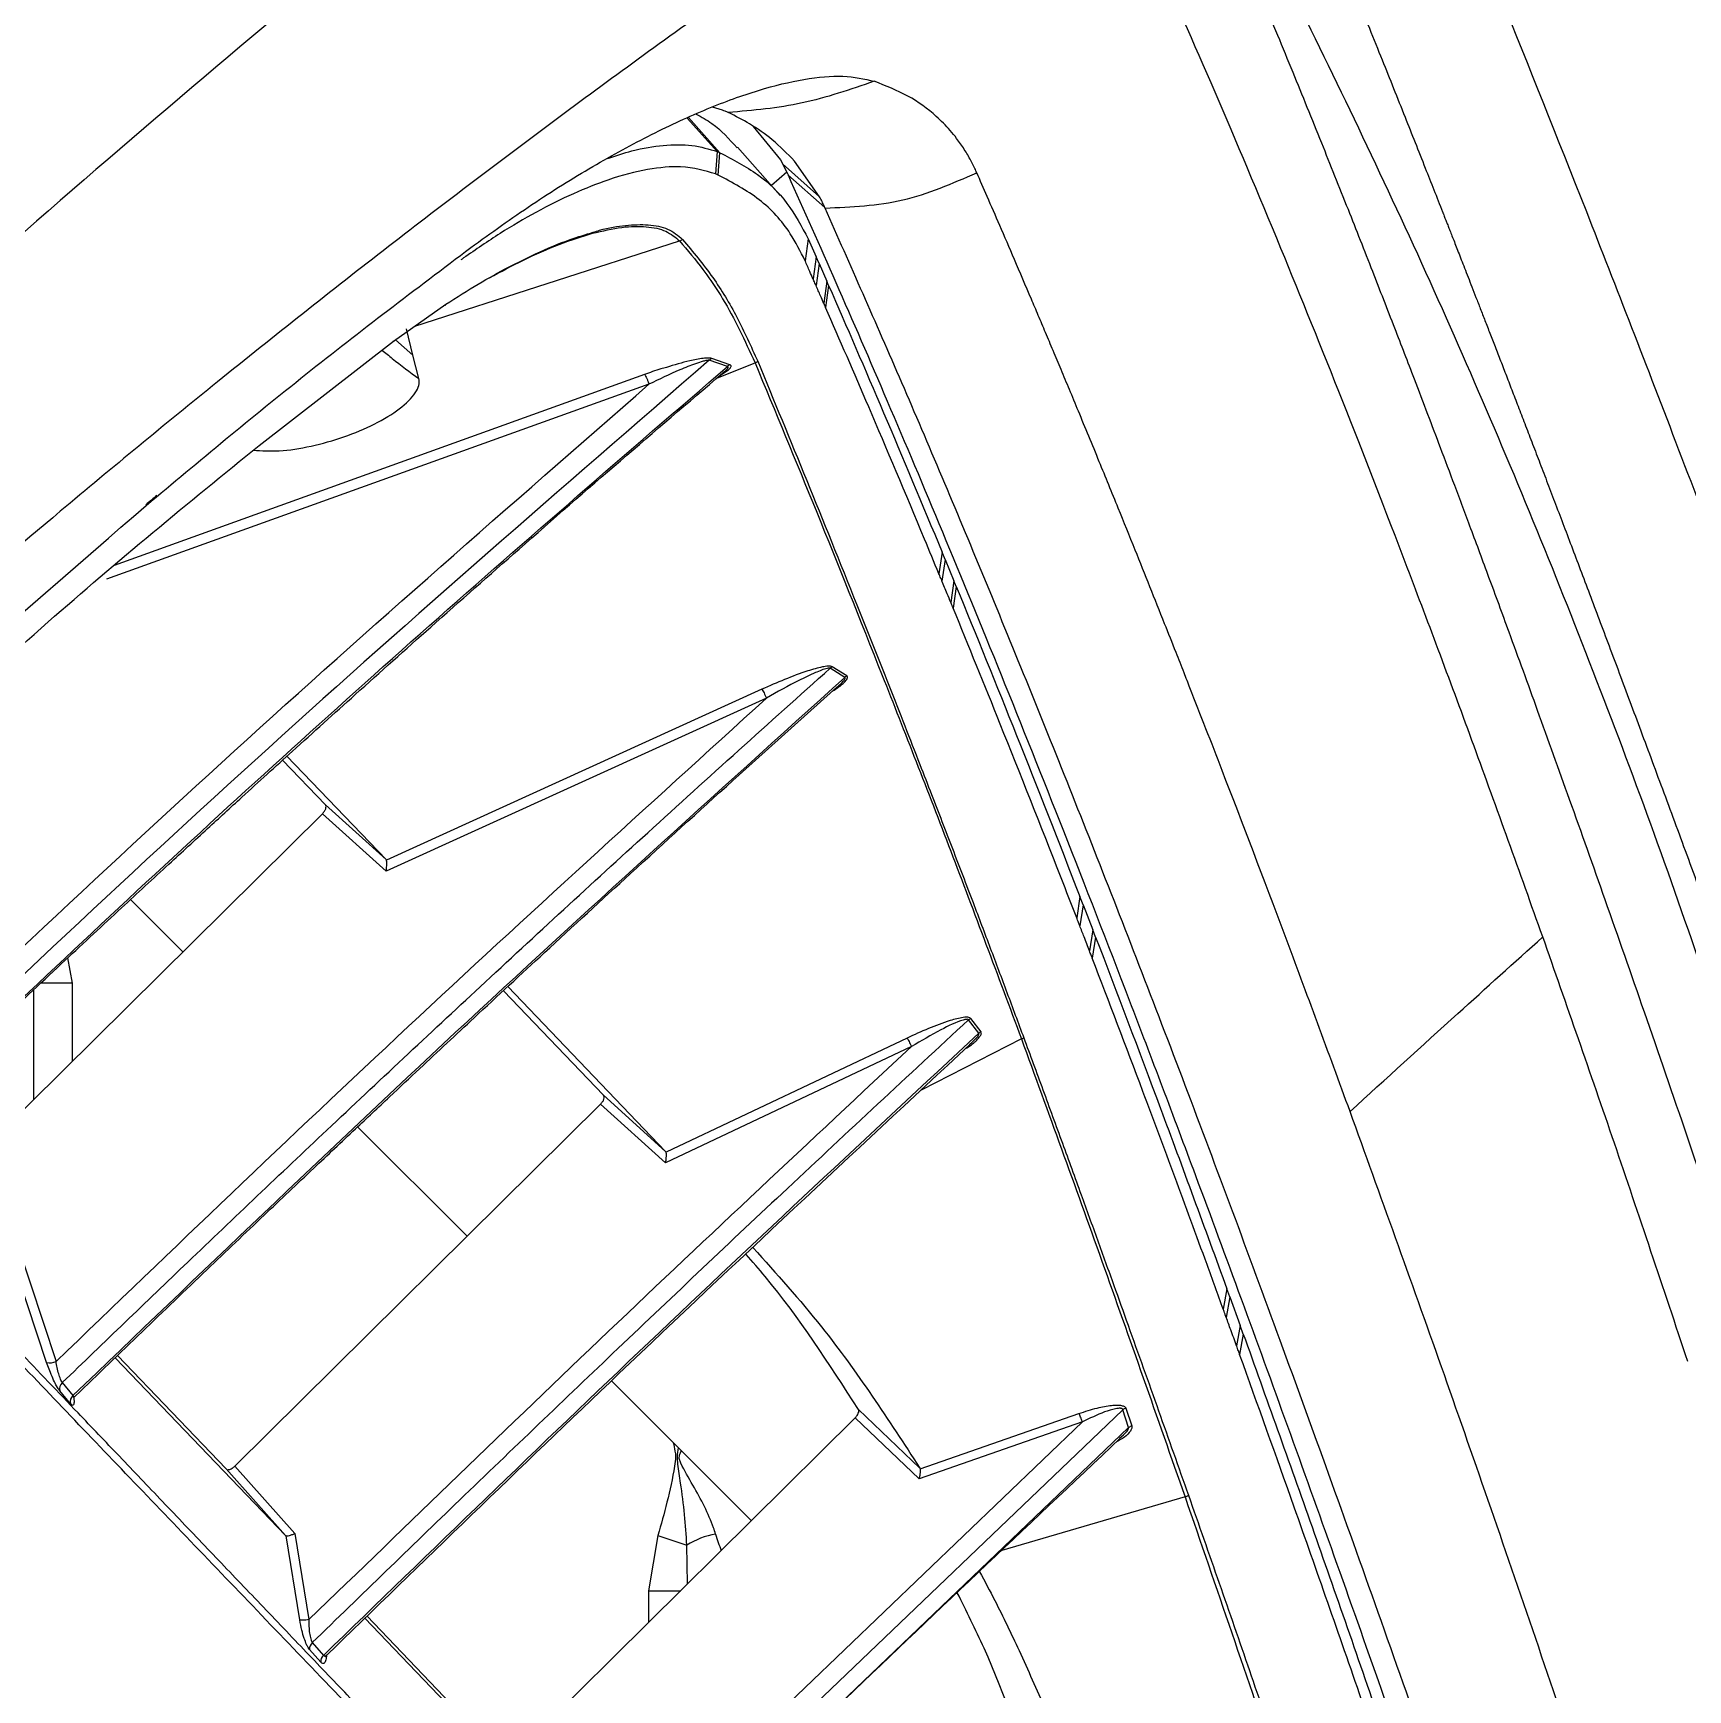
# Model space of a CAD drawing. Extents: x 525 to 613, y 487 to 635.
# Drawn here: x 541.574 to 545.5, y 577.212 to 581.141 of the extents above; entities that cross this region are included whole.
import ezdxf

# ---------------------------------------------------------------- set-up
doc = ezdxf.new("R2010")
doc.units = 0
doc.header["$MEASUREMENT"] = 0
doc.layers.add('1', color=4, linetype='Continuous')
doc.layers.add('STD TEST', color=3, linetype='Continuous')

# ---------------------------------------------------------------- blocks, each defined once
blk = doc.blocks.new('2023 VANGUARD')
at = {"layer": '1', "color": 3, "linetype": 'Continuous', "lineweight": 25}
for p, q in [((-25.75, -11.733), (-25.774, -11.7255)), ((-25.8336, -11.7517), (-25.7631, -11.8311)), ((-25.7566, -11.8338), (-25.8307, -11.7503)), ((-25.6773, -11.7714), (-25.6128, -11.851)), ((-25.6133, -11.9349), (-25.7148, -11.8204)), ((-25.7631, -11.8311), (-25.7665, -11.884)), ((-25.7566, -11.8338), (-25.7631, -11.8311)), ((-25.7602, -11.8867), (-25.7566, -11.8338)), ((-25.6128, -11.851), (-25.5978, -11.8798)), ((-25.5199, -11.9383), (-25.608, -11.8601)), ((-25.5198, -11.9383), (-25.5794, -11.8536)), ((-25.7602, -11.8867), (-25.7665, -11.884)), ((-25.5978, -11.8798), (-25.634, -11.9116)), ((-25.5978, -11.8798), (-25.5947, -11.8865)), ((-25.5072, -11.9641), (-25.5948, -11.8864)), ((-26.4801, -12.245), (-25.852, -12.0431)), ((-25.547, -12.0382), (-25.5542, -12.0901)), ((-25.547, -12.0382), (-25.5281, -12.0809)), ((-25.5281, -12.0809), (-25.5353, -12.1328)), ((-25.521, -12.0969), (-25.5283, -12.1488)), ((-25.521, -12.0969), (-25.5281, -12.0809)), ((-25.521, -12.0969), (-25.5026, -12.1388)), ((-25.5026, -12.1388), (-25.5099, -12.1906)), ((-25.4983, -12.1486), (-25.5026, -12.1388)), ((-25.4983, -12.1486), (-25.5056, -12.2005)), ((-26.5306, -12.2805), (-26.4066, -12.1932)), ((-26.4846, -12.314), (-26.4997, -12.2513)), ((-26.8491, -12.5279), (-26.5306, -12.2805)), ((-26.4846, -12.314), (-26.5261, -12.2772)), ((-26.4701, -12.3695), (-26.4846, -12.314)), ((-25.7385, -12.3408), (-25.7815, -12.326)), ((-25.7329, -12.3365), (-25.7758, -12.3216)), ((-25.7623, -12.3673), (-25.673, -12.3317)), ((-25.9351, -12.36), (-27.1931, -12.8127)), ((-25.7551, -12.3611), (-25.7356, -12.3483)), ((-25.9246, -12.383), (-27.2113, -12.8451)), ((-25.2293, -12.7808), (-25.2368, -12.8321)), ((-25.222, -12.7984), (-25.2295, -12.8496)), ((-25.222, -12.7984), (-25.2293, -12.7808)), ((-25.222, -12.7984), (-25.201, -12.8494)), ((-25.201, -12.8494), (-25.2085, -12.9006)), ((-25.1955, -12.8626), (-25.203, -12.9138)), ((-25.1955, -12.8626), (-25.201, -12.8494)), ((-25.4903, -13.0529), (-25.495, -13.0565)), ((-25.46, -13.0781), (-25.495, -13.0565)), ((-25.4553, -13.0745), (-25.4903, -13.0529)), ((-25.6569, -13.1062), (-26.5475, -13.5112)), ((-25.6458, -13.1275), (-26.5481, -13.5373)), ((-26.6921, -13.3805), (-26.7938, -13.2744)), ((-26.5483, -13.51), (-26.7832, -13.2648)), ((-26.5483, -13.51), (-26.6921, -13.3805)), ((-27.5669, -14.26), (-26.6992, -13.4013)), ((-26.5481, -13.5373), (-26.6992, -13.4013)), ((-26.5483, -13.51), (-26.5475, -13.5112)), ((-27.0303, -13.7292), (-27.1545, -13.605)), ((-24.9022, -13.5978), (-24.91, -13.648)), ((-24.8947, -13.6172), (-24.9026, -13.6673)), ((-24.8947, -13.6172), (-24.9022, -13.5978)), ((-24.8947, -13.6172), (-24.8716, -13.6769)), ((-24.8716, -13.6769), (-24.8796, -13.7269)), ((-24.865, -13.6942), (-24.8729, -13.7442)), ((-24.865, -13.6942), (-24.8716, -13.6769)), ((-27.2918, -13.803), (-27.3027, -13.7428)), ((-27.3842, -13.8191), (-27.3842, -14.0793)), ((-27.2918, -13.803), (-27.3679, -13.803)), ((-27.2918, -13.9878), (-27.2918, -13.803)), ((-26.0323, -14.0691), (-26.2699, -13.8211)), ((-25.885, -14.2023), (-26.2595, -13.8114)), ((-25.1614, -13.8868), (-25.1664, -13.8901)), ((-25.142, -13.9219), (-25.1664, -13.8901)), ((-25.1369, -13.9186), (-25.1614, -13.8868)), ((-25.3124, -13.9333), (-25.884, -14.2039)), ((-25.041, -13.9355), (-25.2792, -14.0572)), ((-25.3019, -13.9534), (-25.885, -14.2294)), ((-26.907, -14.9487), (-26.0393, -14.0899)), ((-25.885, -14.2294), (-26.0393, -14.0899)), ((-25.885, -14.2023), (-26.0323, -14.0691)), ((-26.356, -14.4036), (-26.6157, -14.1439)), ((-25.885, -14.2023), (-25.884, -14.2039)), ((-27.3533, -14.7027), (-27.4446, -14.4266)), ((-27.4234, -14.4205), (-27.3309, -14.7002)), ((-24.5537, -14.528), (-24.5622, -14.5766)), ((-24.5467, -14.5473), (-24.5537, -14.528)), ((-24.5467, -14.5473), (-24.5552, -14.5958)), ((-24.5467, -14.5473), (-24.5221, -14.6151)), ((-24.5221, -14.6151), (-24.5307, -14.6635)), ((-24.5148, -14.6353), (-24.5221, -14.6151)), ((-24.5148, -14.6353), (-24.5234, -14.6837)), ((-26.7864, -15.1132), (-27.1907, -14.6915)), ((-27.1854, -14.6864), (-26.9277, -14.9553)), ((-27.3444, -14.7268), (-27.3533, -14.7027)), ((-27.2971, -14.8005), (-27.3223, -14.7698)), ((-27.3161, -14.7506), (-27.2909, -14.7814)), ((-25.6816, -15.078), (-26.0134, -14.7462)), ((-24.7931, -14.8114), (-24.7791, -14.8534)), ((-26.2472, -15.6374), (-25.4354, -14.8341)), ((-26.0857, -15.9825), (-24.8965, -14.8437)), ((-24.8005, -14.815), (-26.0798, -16.038)), ((-25.284, -14.9785), (-25.4354, -14.8341)), ((-25.282, -14.9531), (-25.4278, -14.8139)), ((-24.8965, -14.8437), (-25.284, -14.9785)), ((-25.2814, -14.9546), (-24.9045, -14.8238)), ((-24.7867, -14.857), (-24.8005, -14.815)), ((-24.7867, -14.857), (-26.0516, -16.0668)), ((-26.9277, -14.9553), (-26.7864, -15.1132)), ((-26.907, -14.9487), (-26.7644, -15.108)), ((-25.282, -14.9531), (-25.2814, -14.9546)), ((-24.653, -15.0215), (-25.0876, -15.1489)), ((-26.7855, -15.1138), (-26.7864, -15.1132)), ((-26.753, -15.313), (-26.7855, -15.1138)), ((-26.7644, -15.108), (-26.731, -15.3126)), ((-25.9032, -15.1129), (-25.9257, -15.244)), ((-25.9032, -15.1129), (-25.8349, -15.1363)), ((-25.8335, -15.228), (-25.8349, -15.1363)), ((-25.9257, -15.244), (-25.9257, -15.3192)), ((-25.9257, -15.244), (-25.8487, -15.244)), ((-26.1267, -15.8016), (-26.5983, -15.3094)), ((-26.5931, -15.3045), (-26.2679, -15.6439)), ((-26.7033, -15.4136), (-26.7297, -15.3834)), ((-26.7231, -15.3671), (-26.6967, -15.3974))]:
    blk.add_line(p, q, dxfattribs=at)
for centre, radius, start, end in [((-25.8577, -12.0233), 0.0206, 286.1602, 309.2537), ((-26.409, -12.1932), 0.00244, 264.3581, 357.9671), ((-25.7669, -12.339), 0.0195, 117.2196, 138.2285), ((-25.7239, -12.3539), 0.0196, 117.4148, 138.0472), ((-25.6794, -12.3116), 0.0211, 287.6423, 307.377), ((-25.0491, -13.9148), 0.0223, 291.4158, 307.3864), ((-27.3455, -14.6713), 0.0323, 256.0499, 296.7256), ((-27.3032, -14.7654), 0.0196, 131.1372, 192.9907), ((-27.2779, -14.7962), 0.0196, 131.157, 192.5576), ((-24.7869, -14.8334), 0.0229, 105.7758, 126.475), ((-24.7731, -14.8755), 0.0229, 105.2553, 126.3262), ((-24.6586, -14.999), 0.0233, 283.9288, 306.2217), ((-25.7364, -15.2902), 0.1827, 99.474, 122.6031), ((-26.7093, -15.3821), 0.0204, 132.4052, 183.5752), ((-26.6829, -15.4125), 0.0204, 132.443, 183.2628)]:
    blk.add_arc(centre, radius, start, end, dxfattribs=at)
blk.add_ellipse((-25.5987, -14.928), major_axis=(0, 0.3667), ratio=0.527181, start_param=2.090186, end_param=2.216399, dxfattribs=at)
for points, knots in [([(-26.2566, -9.0066), (-26.2864, -9.0326), (-26.3462, -9.0848), (-26.4359, -9.1634), (-26.5259, -9.2425), (-26.6162, -9.322), (-26.7068, -9.4021), (-26.7976, -9.4826), (-26.9625, -9.6292), (-27.2007, -9.8424), (-27.5634, -10.1702), (-27.9771, -10.5489), (-28.6449, -11.1694), (-29.5104, -11.9931), (-30.387, -12.8555), (-31.0802, -13.5544), (-31.5958, -14.0829), (-32.1064, -14.615), (-32.5004, -15.0325), (-32.7801, -15.3322), (-32.9483, -15.5135), (-33.1156, -15.6948), (-33.282, -15.8763), (-33.4475, -16.0578), (-33.6121, -16.2395), (-33.7759, -16.4212), (-33.9388, -16.6031), (-34.1008, -16.785), (-34.2619, -16.967), (-34.4222, -17.1491), (-34.5284, -17.2708), (-34.5815, -17.3315)], [0, 0, 0, 0, 0.010126, 0.020295, 0.030505, 0.040758, 0.051054, 0.061392, 0.071773, 0.107388, 0.142994, 0.196448, 0.250296, 0.375054, 0.500194, 0.562652, 0.625129, 0.687783, 0.750122, 0.771141, 0.792123, 0.813067, 0.833974, 0.854846, 0.875682, 0.896484, 0.917252, 0.937986, 0.958689, 0.97936, 1, 1, 1, 1]), ([(-24.1167, -9.3155), (-24.0581, -9.374), (-23.9785, -9.4537), (-23.777, -9.6551), (-23.6553, -9.7769), (-23.3706, -10.0616), (-23.2076, -10.2245), (-22.8417, -10.5905), (-22.6386, -10.7936), (-22.1937, -11.2385), (-21.9518, -11.4804), (-21.4311, -12.001), (-21.1523, -12.2798), (-20.5595, -12.8725), (-20.2455, -13.1864), (-19.5841, -13.8478), (-19.2366, -14.1952), (-18.8735, -14.5585)], [0, 0, 0, 0, 0.125, 0.125, 0.25, 0.25, 0.375, 0.375, 0.5, 0.5, 0.625, 0.625, 0.75, 0.75, 0.875, 0.875, 1, 1, 1, 1]), ([(-26.5548, -9.3729), (-26.8823, -9.6598), (-27.5372, -10.2335), (-28.505, -11.1178), (-29.4609, -12.0181), (-30.4026, -12.9353), (-31.3297, -13.8678), (-32.2405, -14.8151), (-33.1358, -15.775), (-33.7174, -16.4252), (-34.0082, -16.7503)], [0, 0, 0, 0, 0.125, 0.25, 0.375, 0.5, 0.625, 0.75, 0.875, 1, 1, 1, 1]), ([(-24.7467, -10.2922), (-24.7432, -10.2997), (-24.7359, -10.3158), (-24.7241, -10.3418), (-24.7109, -10.371), (-24.6961, -10.4037), (-24.6799, -10.44), (-24.662, -10.48), (-24.6425, -10.524), (-24.6212, -10.5723), (-24.5763, -10.6747), (-24.5139, -10.8194), (-24.4331, -11.0102), (-24.3474, -11.2154), (-24.265, -11.4164), (-24.188, -11.607), (-24.1337, -11.7427), (-24.0858, -11.8632), (-24.0558, -11.9393), (-24.0416, -11.9755), (-24.0406, -11.9779), (-24.0391, -11.9819), (-24.0369, -11.9874), (-24.0341, -11.9944), (-24.0307, -12.003), (-24.0267, -12.0132), (-24.0221, -12.025), (-24.0169, -12.0383), (-24.011, -12.0532), (-24.0046, -12.0698), (-23.9975, -12.088), (-23.9897, -12.1078), (-23.9813, -12.1292), (-23.9723, -12.1524), (-23.9626, -12.1773), (-23.9523, -12.2039), (-23.9413, -12.2322), (-23.9296, -12.2623), (-23.9172, -12.2942), (-23.9042, -12.328), (-23.8904, -12.3636), (-23.876, -12.4011), (-23.8608, -12.4406), (-23.8449, -12.482), (-23.8283, -12.5254), (-23.8109, -12.5708), (-23.7927, -12.6184), (-23.7738, -12.668), (-23.7542, -12.7198), (-23.7337, -12.7737), (-23.7125, -12.8298), (-23.6905, -12.8881), (-23.6677, -12.9487), (-23.644, -13.0116), (-23.6196, -13.0768), (-23.5943, -13.1444), (-23.5682, -13.2144), (-23.5413, -13.2869), (-23.5134, -13.3619), (-23.4847, -13.4394), (-23.4552, -13.5196), (-23.4247, -13.6025), (-23.3933, -13.688), (-23.3609, -13.7763), (-23.3277, -13.8675), (-23.2934, -13.9615), (-23.2582, -14.0584), (-23.2221, -14.1584), (-23.1849, -14.2613), (-23.1467, -14.3674), (-23.1075, -14.4766), (-23.0808, -14.551), (-23.0674, -14.5885)], [0, 0, 0, 0, 0.00939, 0.019914, 0.031569, 0.044354, 0.058267, 0.073307, 0.089472, 0.106761, 0.125172, 0.197041, 0.249854, 0.29998, 0.374351, 0.412314, 0.445739, 0.474625, 0.498967, 0.499171, 0.499732, 0.500648, 0.501921, 0.503549, 0.505534, 0.507875, 0.510573, 0.513627, 0.517037, 0.520804, 0.524928, 0.529409, 0.534246, 0.539441, 0.544994, 0.550904, 0.557172, 0.563798, 0.570783, 0.578126, 0.585829, 0.593891, 0.602313, 0.611096, 0.62024, 0.629745, 0.639613, 0.649842, 0.660429, 0.671371, 0.682664, 0.694305, 0.706294, 0.718631, 0.731317, 0.74435, 0.75773, 0.771457, 0.785531, 0.799951, 0.814718, 0.82983, 0.845288, 0.861093, 0.877243, 0.893739, 0.910582, 0.927771, 0.945306, 0.96319, 0.981421, 1, 1, 1, 1]), ([(-22.7212, -14.6052), (-22.8997, -14.1044), (-23.0698, -13.6364), (-23.2718, -13.0934), (-23.3116, -12.9869), (-23.3902, -12.7782), (-23.429, -12.6759), (-23.5432, -12.3767), (-23.6165, -12.1873), (-23.828, -11.6488), (-23.9577, -11.3293), (-24.1932, -10.7687), (-24.299, -10.5275), (-24.3914, -10.3256)], [0, 0, 0, 0, 0.25, 0.25, 0.3125, 0.3125, 0.375, 0.375, 0.5, 0.5, 0.75, 0.75, 1, 1, 1, 1]), ([(-25.4146, -10.4282), (-25.7372, -10.6679), (-26.3791, -11.1448), (-27.2948, -11.9177), (-28.1843, -12.7094), (-29.0476, -13.5262), (-29.8857, -14.3564), (-30.7025, -15.1973), (-31.4896, -16.0589), (-32.2522, -16.9521), (-32.7261, -17.5775), (-32.9643, -17.8919)], [0, 0, 0, 0, 0.113392, 0.225638, 0.337341, 0.448782, 0.560233, 0.669481, 0.778832, 0.888788, 1, 1, 1, 1]), ([(-23.371, -14.4344), (-23.4012, -14.3452), (-23.466, -14.1533), (-23.5609, -13.8778), (-23.654, -13.6114), (-23.7384, -13.3736), (-23.8143, -13.1624), (-23.8779, -12.9877), (-23.9306, -12.8446), (-23.9735, -12.729), (-24.0118, -12.6266), (-24.0458, -12.5365), (-24.0777, -12.4523), (-24.1139, -12.3575), (-24.1577, -12.2439), (-24.21, -12.1095), (-24.2679, -11.9625), (-24.3311, -11.8046), (-24.399, -11.6375), (-24.4679, -11.4709), (-24.5372, -11.3069), (-24.6062, -11.147), (-24.6686, -11.006), (-24.7241, -10.8835), (-24.7595, -10.8069), (-24.7828, -10.7573), (-24.7938, -10.734), (-24.8048, -10.7109), (-24.8158, -10.6879), (-24.8269, -10.6647), (-24.8377, -10.6424), (-24.8449, -10.6277), (-24.8483, -10.6208)], [0, 0, 0, 0, 0.051298, 0.110353, 0.165069, 0.215434, 0.261449, 0.303118, 0.332809, 0.359816, 0.38414, 0.40578, 0.425077, 0.445959, 0.476449, 0.51132, 0.550573, 0.594212, 0.64224, 0.694656, 0.744409, 0.797558, 0.854105, 0.893291, 0.933956, 0.94329, 0.952693, 0.962139, 0.971616, 0.981252, 0.9912, 1, 1, 1, 1]), ([(-23.2086, -14.4473), (-23.2876, -14.1971), (-23.4456, -13.6965), (-23.7156, -12.9715), (-24.009, -12.2654), (-24.33, -11.5822), (-24.6024, -11.0486), (-24.7767, -10.7507), (-24.8266, -10.6655)], [0, 0, 0, 0, 0.185168, 0.370336, 0.555505, 0.740673, 0.925841, 1, 1, 1, 1]), ([(-24.9408, -10.9166), (-25.0731, -11.004), (-25.3406, -11.1805), (-25.7398, -11.4588), (-26.1419, -11.7506), (-26.5459, -12.0569), (-26.94, -12.3686), (-27.3913, -12.7403), (-27.9037, -13.1831), (-28.49, -13.719), (-29.0089, -14.2196), (-29.452, -14.6653), (-29.8107, -15.0385), (-30.1521, -15.4062), (-30.4762, -15.7679), (-30.7928, -16.1342), (-31.1698, -16.5871), (-31.5985, -17.1306), (-32.0622, -17.7557), (-32.3496, -18.1776), (-32.4913, -18.3855)], [0, 0, 0, 0, 0.044709, 0.090349, 0.13691, 0.184379, 0.232745, 0.277954, 0.348418, 0.422679, 0.500679, 0.550525, 0.598903, 0.645795, 0.691185, 0.735062, 0.781563, 0.856423, 0.929252, 1, 1, 1, 1]), ([(-23.8043, -13.6935), (-23.859, -13.5407), (-23.9684, -13.2351), (-24.1265, -12.8132), (-24.2797, -12.4189), (-24.4326, -12.041), (-24.5834, -11.6836), (-24.7242, -11.3653), (-24.8153, -11.1705), (-24.8635, -11.071), (-24.8767, -11.0441), (-24.8898, -11.0175), (-24.9028, -10.9913), (-24.9158, -10.9654), (-24.9284, -10.9404), (-24.9368, -10.9242), (-24.9408, -10.9166)], [0, 0, 0, 0, 0.125105, 0.25021, 0.375318, 0.500431, 0.64056, 0.780705, 0.904085, 0.917936, 0.931792, 0.945628, 0.959395, 0.973185, 0.98731, 1, 1, 1, 1]), ([(-26.3471, -12.0586), (-26.2987, -12.0238), (-26.2022, -11.9544), (-26.0573, -11.8646), (-25.9171, -11.788), (-25.7844, -11.7271), (-25.6624, -11.683), (-25.5541, -11.657), (-25.4603, -11.6485), (-25.4139, -11.659), (-25.3905, -11.6643)], [0, 0, 0, 0, 0.12428, 0.248247, 0.372115, 0.496165, 0.620695, 0.746003, 0.872376, 1, 1, 1, 1]), ([(-25.3905, -11.6643), (-25.447, -11.6839), (-25.5601, -11.7231), (-25.6775, -11.7334), (-25.7363, -11.7386)], [0, 0, 0, 0, 0.500008, 1, 1, 1, 1]), ([(-25.1471, -11.8812), (-25.1485, -11.878), (-25.1529, -11.8681), (-25.1624, -11.8494), (-25.1765, -11.8251), (-25.1931, -11.8015), (-25.2098, -11.7809), (-25.2259, -11.7635), (-25.257, -11.7341), (-25.3077, -11.6968), (-25.3629, -11.6751), (-25.3905, -11.6643)], [0, 0, 0, 0, 0.0309257, 0.0935947, 0.1848961, 0.2821113, 0.3561714, 0.4287578, 0.4998678, 0.750107, 1, 1, 1, 1]), ([(-25.8129, -11.7422), (-25.8, -11.7492), (-25.7623, -11.7699), (-25.7341, -11.8016), (-25.7156, -11.8224)], [0, 0, 0, 0, 0.341138, 1, 1, 1, 1]), ([(-25.7363, -11.7386), (-25.7388, -11.7375), (-25.7433, -11.7355), (-25.748, -11.7337), (-25.75, -11.733)], [0, 0, 0, 0, 0.560001, 1, 1, 1, 1]), ([(-25.5794, -11.8536), (-25.5965, -11.8362), (-25.6288, -11.8035), (-25.6825, -11.7656), (-25.7192, -11.7472), (-25.7363, -11.7386)], [0, 0, 0, 0, 0.375796, 0.709447, 1, 1, 1, 1]), ([(-26.0227, -11.8475), (-26.0031, -11.841), (-25.9545, -11.825), (-25.8873, -11.8147), (-25.8182, -11.8139), (-25.782, -11.8252), (-25.7631, -11.8311)], [0, 0, 0, 0, 0.170511, 0.423493, 0.699106, 1, 1, 1, 1]), ([(-25.7566, -11.8338), (-25.7255, -11.8499), (-25.6642, -11.8815), (-25.5941, -11.9498), (-25.5625, -12.009), (-25.547, -12.0382)], [0, 0, 0, 0, 0.341507, 0.674545, 1, 1, 1, 1]), ([(-25.7665, -11.884), (-25.7921, -11.8764), (-25.8364, -11.8633), (-25.9253, -11.8709), (-26.012, -11.8932), (-26.1027, -11.9292), (-26.1892, -11.9722), (-26.2774, -12.0237), (-26.3353, -12.0635), (-26.3643, -12.0834)], [0, 0, 0, 0, 0.218059, 0.37723, 0.536119, 0.657613, 0.779021, 0.889521, 1, 1, 1, 1]), ([(-25.5542, -12.0901), (-25.5653, -12.0681), (-25.5935, -12.0121), (-25.659, -11.9407), (-25.7264, -11.9047), (-25.7602, -11.8867)], [0, 0, 0, 0, 0.242733, 0.619617, 1, 1, 1, 1]), ([(-25.5947, -11.8865), (-25.5573, -11.9702), (-25.4813, -12.1401), (-25.3588, -12.4229), (-25.228, -12.7326), (-25.0885, -13.0721), (-24.9406, -13.4422), (-24.7867, -13.8381), (-24.6102, -14.305), (-24.4118, -14.8455), (-24.1902, -15.4683), (-23.9664, -16.1132), (-23.8133, -16.5667), (-23.7373, -16.7916)], [0, 0, 0, 0, 0.073434, 0.149042, 0.226912, 0.307125, 0.389668, 0.474472, 0.55786, 0.670736, 0.782355, 0.892082, 1, 1, 1, 1]), ([(-25.5068, -11.9649), (-25.4445, -11.9623), (-25.3199, -11.9571), (-25.2047, -11.9065), (-25.1471, -11.8812)], [0, 0, 0, 0, 0.5000015, 1, 1, 1, 1]), ([(-24.2615, -14.1075), (-24.3131, -13.9671), (-24.4161, -13.6868), (-24.5289, -13.3915), (-24.6033, -13.1997), (-24.6333, -13.123), (-24.657, -13.0629), (-24.677, -13.012), (-24.704, -12.9438), (-24.7364, -12.8627), (-24.7731, -12.7713), (-24.8132, -12.6721), (-24.8582, -12.562), (-24.8966, -12.4687), (-24.9267, -12.3965), (-24.9466, -12.3487), (-24.9655, -12.3037), (-24.9836, -12.2608), (-25.0008, -12.2201), (-25.0255, -12.1618), (-25.0562, -12.0902), (-25.091, -12.0095), (-25.1208, -11.941), (-25.1388, -11.9), (-25.1471, -11.8812)], [0, 0, 0, 0, 0.159638, 0.318415, 0.359826, 0.401157, 0.416576, 0.437532, 0.46746, 0.506317, 0.545815, 0.591526, 0.643402, 0.701391, 0.726608, 0.750159, 0.772861, 0.794715, 0.815726, 0.835897, 0.885812, 0.929774, 0.967826, 1, 1, 1, 1]), ([(-25.5072, -11.9641), (-25.5086, -11.9611), (-25.5108, -11.9562), (-25.5141, -11.9495), (-25.5169, -11.9439), (-25.5189, -11.9402), (-25.5199, -11.9383)], [0, 0, 0, 0, 0.34, 0.56, 0.78, 1, 1, 1, 1]), ([(-25.5068, -11.9649), (-25.5069, -11.9648), (-25.507, -11.9645), (-25.5071, -11.9642), (-25.5072, -11.9641)], [0, 0, 0, 0, 0.560074, 1, 1, 1, 1]), ([(-23.6538, -16.8661), (-23.6955, -16.7421), (-23.8209, -16.3701), (-24.0244, -15.7778), (-24.2619, -15.1041), (-24.4924, -14.4698), (-24.7143, -13.8801), (-24.9279, -13.3339), (-25.1321, -12.8322), (-25.3274, -12.3696), (-25.447, -12.0999), (-25.5068, -11.9649)], [0, 0, 0, 0, 0.059169, 0.177526, 0.296078, 0.414434, 0.532979, 0.649245, 0.765695, 0.882739, 1, 1, 1, 1]), ([(-26.4066, -12.1932), (-26.3807, -12.1768), (-26.3304, -12.1449), (-26.2591, -12.1054), (-26.1856, -12.0692), (-26.117, -12.0401), (-26.0746, -12.0277), (-26.0567, -12.0225)], [0, 0, 0, 0, 0.203307, 0.395874, 0.576495, 0.820976, 1, 1, 1, 1]), ([(-26.0584, -12.0249), (-26.0345, -12.0193), (-25.9868, -12.0082), (-25.9292, -12.0076), (-25.8821, -12.0175), (-25.862, -12.0346), (-25.852, -12.0431)], [0, 0, 0, 0, 0.2497969, 0.4997697, 0.7498578, 1, 1, 1, 1]), ([(-26.0567, -12.0225), (-26.0516, -12.0209), (-26.0232, -12.0118), (-25.9785, -12.005), (-25.9236, -12.0031), (-25.8764, -12.0128), (-25.8555, -12.0302), (-25.8447, -12.0393)], [0, 0, 0, 0, 0.0482, 0.268888, 0.49655, 0.737474, 1, 1, 1, 1]), ([(-27.1172, -12.6702), (-26.9917, -12.5654), (-26.7393, -12.3547), (-26.4783, -12.1577), (-26.3471, -12.0586)], [0, 0, 0, 0, 0.497118, 1, 1, 1, 1]), ([(-26.3026, -12.1304), (-26.2761, -12.1161), (-26.2185, -12.0851), (-26.1356, -12.0489), (-26.0841, -12.0329), (-26.0584, -12.0249)], [0, 0, 0, 0, 0.299325, 0.649564, 1, 1, 1, 1]), ([(-25.852, -12.0431), (-25.833, -12.0652), (-25.8108, -12.0911), (-25.7773, -12.1373), (-25.7316, -12.2052), (-25.6972, -12.2794), (-25.673, -12.3317)], [0, 0, 0, 0, 0.268602, 0.314799, 0.517091, 1, 1, 1, 1]), ([(-25.8447, -12.0393), (-25.8202, -12.0687), (-25.7733, -12.1252), (-25.7144, -12.222), (-25.6826, -12.2929), (-25.6666, -12.3284)], [0, 0, 0, 0, 0.352702, 0.676087, 1, 1, 1, 1]), ([(-26.3643, -12.0834), (-26.3649, -12.0838), (-26.3661, -12.0847), (-26.3683, -12.0863), (-26.3699, -12.0874), (-26.3709, -12.0881)], [0, 0, 0, 0, 0.2806634, 0.5613272, 1, 1, 1, 1]), ([(-25.5353, -12.1328), (-25.5378, -12.1271), (-25.5423, -12.1171), (-25.5486, -12.1029), (-25.5523, -12.0944), (-25.5542, -12.0901)], [0, 0, 0, 0, 0.397879, 0.698939, 1, 1, 1, 1]), ([(-25.5283, -12.1488), (-25.5292, -12.1468), (-25.5315, -12.1415), (-25.5339, -12.1361), (-25.5353, -12.1328)], [0, 0, 0, 0, 0.379016, 1, 1, 1, 1]), ([(-25.5099, -12.1906), (-25.5125, -12.1848), (-25.5186, -12.1708), (-25.5247, -12.157), (-25.5283, -12.1488)], [0, 0, 0, 0, 0.4147153, 1, 1, 1, 1]), ([(-25.4983, -12.1486), (-25.4555, -12.2471), (-25.3691, -12.4454), (-25.2761, -12.6686), (-25.2293, -12.7808)], [0, 0, 0, 0, 0.496775, 1, 1, 1, 1]), ([(-25.5056, -12.2005), (-25.5063, -12.1988), (-25.5078, -12.1955), (-25.5092, -12.1923), (-25.5099, -12.1906)], [0, 0, 0, 0, 0.5, 1, 1, 1, 1]), ([(-25.2368, -12.8321), (-25.2481, -12.8047), (-25.305, -12.6677), (-25.3961, -12.4519), (-25.4718, -12.2781), (-25.5056, -12.2005)], [0, 0, 0, 0, 0.121464, 0.607373, 1, 1, 1, 1]), ([(-26.5306, -12.2805), (-26.5305, -12.281), (-26.5304, -12.2819), (-26.5309, -12.2821), (-26.5317, -12.2816), (-26.5319, -12.2815)], [0, 0, 0, 0, 0.415377, 0.844869, 1, 1, 1, 1]), ([(-25.7815, -12.326), (-26.1324, -12.63), (-26.8341, -13.238), (-27.5087, -13.8767), (-27.8459, -14.196)], [0, 0, 0, 0, 0.500027, 1, 1, 1, 1]), ([(-26.5579, -12.3017), (-26.5497, -12.3084), (-26.5206, -12.3322), (-26.4912, -12.3539), (-26.4701, -12.3695)], [0, 0, 0, 0, 0.2804304, 1, 1, 1, 1]), ([(-25.7815, -12.326), (-25.7824, -12.3259), (-25.7843, -12.3259), (-25.7892, -12.3267), (-25.7991, -12.3292), (-25.8204, -12.3363), (-25.8641, -12.3533), (-25.9003, -12.3711), (-25.9246, -12.383)], [0, 0, 0, 0, 0.025396, 0.052602, 0.110525, 0.232984, 0.486334, 1, 1, 1, 1]), ([(-25.7758, -12.3216), (-25.7769, -12.3213), (-25.7793, -12.3207), (-25.786, -12.3205), (-25.8019, -12.3219), (-25.8356, -12.3285), (-25.8646, -12.3373), (-25.8828, -12.3428)], [0, 0, 0, 0, 0.0467653, 0.1049972, 0.2216585, 0.5090008, 1, 1, 1, 1]), ([(-25.7356, -12.3483), (-25.7341, -12.3469), (-25.7318, -12.3446), (-25.7299, -12.3415), (-25.7296, -12.3393), (-25.7307, -12.3375), (-25.7322, -12.3368), (-25.7329, -12.3365)], [0, 0, 0, 0, 0.30946, 0.469622, 0.698631, 0.847488, 1, 1, 1, 1]), ([(-25.673, -12.3317), (-25.6249, -12.4477), (-25.5286, -12.6798), (-25.3725, -13.0689), (-25.2097, -13.4838), (-25.0972, -13.7849), (-25.041, -13.9355)], [0, 0, 0, 0, 0.2499962, 0.4999947, 0.7499959, 1, 1, 1, 1]), ([(-25.6666, -12.3284), (-25.6283, -12.4212), (-25.5527, -12.6042), (-25.4597, -12.8349), (-25.3938, -13.0002), (-25.356, -13.0958), (-25.3187, -13.1905), (-25.2848, -13.2773), (-25.2471, -13.3741), (-25.2051, -13.4829), (-25.1587, -13.6045), (-25.1155, -13.7185), (-25.0755, -13.8252), (-25.0489, -13.8967), (-25.0356, -13.9325)], [0, 0, 0, 0, 0.200875, 0.396231, 0.456503, 0.516239, 0.57544, 0.630724, 0.673355, 0.748347, 0.821887, 0.882771, 0.941398, 1, 1, 1, 1]), ([(-27.8211, -14.2267), (-27.5946, -14.0119), (-27.1415, -13.5821), (-26.4479, -12.9522), (-25.975, -12.5446), (-25.7385, -12.3408)], [0, 0, 0, 0, 0.333307, 0.666645, 1, 1, 1, 1]), ([(-27.8165, -14.2287), (-27.7567, -14.1715), (-27.6391, -14.0591), (-27.4699, -13.8992), (-27.3161, -13.7551), (-27.1829, -13.6311), (-27.0702, -13.5271), (-26.975, -13.4396), (-26.8775, -13.3504), (-26.7608, -13.2444), (-26.6116, -13.1098), (-26.4325, -12.9497), (-26.223, -12.7648), (-25.9928, -12.564), (-25.8314, -12.4262), (-25.7507, -12.3573)], [0, 0, 0, 0, 0.089083, 0.174948, 0.250522, 0.315805, 0.370798, 0.415499, 0.454966, 0.512992, 0.585084, 0.671243, 0.77147, 0.885763, 1, 1, 1, 1]), ([(-26.8631, -12.5394), (-26.8432, -12.5406), (-26.8014, -12.5431), (-26.725, -12.5309), (-26.6467, -12.5087), (-26.5734, -12.4779), (-26.5129, -12.4413), (-26.481, -12.4094), (-26.4687, -12.3853), (-26.4696, -12.3748), (-26.4701, -12.3695)], [0, 0, 0, 0, 0.1253629, 0.2633244, 0.4054193, 0.551581, 0.7001612, 0.850603, 0.9255367, 1, 1, 1, 1]), ([(-25.8828, -12.3428), (-25.8874, -12.3441), (-25.9052, -12.3489), (-25.9223, -12.3553), (-25.9351, -12.36)], [0, 0, 0, 0, 0.254473, 1, 1, 1, 1]), ([(-25.9351, -12.36), (-25.9347, -12.3605), (-25.9339, -12.3614), (-25.9321, -12.3643), (-25.9297, -12.3689), (-25.9274, -12.3744), (-25.9257, -12.3793), (-25.9249, -12.3818), (-25.9246, -12.383)], [0, 0, 0, 0, 0.1367042, 0.2669431, 0.5000023, 0.7330588, 0.8632965, 1, 1, 1, 1]), ([(-25.7509, -12.357), (-25.75, -12.3564), (-25.7449, -12.353), (-25.7414, -12.3493), (-25.7385, -12.3463)], [0, 0, 0, 0, 0.176025, 1, 1, 1, 1]), ([(-25.7385, -12.3463), (-25.738, -12.3456), (-25.737, -12.3443), (-25.7363, -12.3426), (-25.7367, -12.3413), (-25.7379, -12.341), (-25.7385, -12.3408)], [0, 0, 0, 0, 0.26891, 0.521985, 0.761428, 1, 1, 1, 1]), ([(-27.8675, -14.1492), (-27.5497, -13.8482), (-26.9141, -13.246), (-26.2544, -12.6707), (-25.9246, -12.383)], [0, 0, 0, 0, 0.49994, 1, 1, 1, 1]), ([(-27.615, -13.1839), (-27.527, -13.1044), (-27.3581, -12.9519), (-27.1023, -12.7333), (-26.9335, -12.5964), (-26.8491, -12.5279)], [0, 0, 0, 0, 0.352419, 0.676072, 1, 1, 1, 1]), ([(-27.0916, -12.6464), (-27.096, -12.6501), (-27.1048, -12.6576), (-27.1136, -12.665), (-27.118, -12.6687)], [0, 0, 0, 0, 0.499995, 1, 1, 1, 1]), ([(-28.9828, -14.3843), (-28.68, -14.0896), (-28.0745, -13.5004), (-27.4363, -12.9469), (-27.1172, -12.6702)], [0, 0, 0, 0, 0.499996, 1, 1, 1, 1]), ([(-25.2295, -12.8496), (-25.2304, -12.8473), (-25.2329, -12.8415), (-25.2353, -12.8356), (-25.2368, -12.8321)], [0, 0, 0, 0, 0.390615, 1, 1, 1, 1]), ([(-25.2085, -12.9006), (-25.2113, -12.8936), (-25.2184, -12.8766), (-25.2254, -12.8596), (-25.2295, -12.8496)], [0, 0, 0, 0, 0.4074614, 1, 1, 1, 1]), ([(-25.1955, -12.8626), (-25.1482, -12.9785), (-25.0528, -13.2124), (-24.9527, -13.4686), (-24.9022, -13.5978)], [0, 0, 0, 0, 0.495566, 1, 1, 1, 1]), ([(-25.2031, -12.9138), (-25.2039, -12.9118), (-25.2057, -12.9074), (-25.2075, -12.903), (-25.2085, -12.9006)], [0, 0, 0, 0, 0.439003, 1, 1, 1, 1]), ([(-24.91, -13.648), (-24.9223, -13.6164), (-24.9836, -13.4587), (-25.0824, -13.2092), (-25.166, -13.0045), (-25.203, -12.9138)], [0, 0, 0, 0, 0.1222075, 0.6110824, 1, 1, 1, 1]), ([(-27.3161, -14.7506), (-27.217, -14.6552), (-27.0087, -14.4546), (-26.6785, -14.1414), (-26.3151, -13.8016), (-25.9179, -13.4359), (-25.6395, -13.1861), (-25.495, -13.0565)], [0, 0, 0, 0, 0.165885, 0.348821, 0.548819, 0.765883, 1, 1, 1, 1]), ([(-25.46, -13.0781), (-25.7694, -13.3574), (-26.3882, -13.9159), (-26.99, -14.4929), (-27.2909, -14.7814)], [0, 0, 0, 0, 0.500025, 1, 1, 1, 1]), ([(-25.4903, -13.0529), (-25.4913, -13.0525), (-25.4937, -13.0515), (-25.5015, -13.0514), (-25.5195, -13.0542), (-25.5736, -13.0698), (-25.6209, -13.0905), (-25.6569, -13.1062)], [0, 0, 0, 0, 0.032067, 0.075182, 0.158067, 0.359041, 1, 1, 1, 1]), ([(-25.495, -13.0565), (-25.4954, -13.0564), (-25.4962, -13.0562), (-25.4983, -13.0562), (-25.5089, -13.058), (-25.5337, -13.0684), (-25.5822, -13.0909), (-25.6203, -13.1128), (-25.6458, -13.1275)], [0, 0, 0, 0, 0.012072, 0.024808, 0.051838, 0.232455, 0.48621, 1, 1, 1, 1]), ([(-25.4881, -13.1097), (-25.4842, -13.1074), (-25.4716, -13.1001), (-25.4608, -13.09), (-25.4549, -13.0822), (-25.4535, -13.079), (-25.4532, -13.0764), (-25.4546, -13.0751), (-25.4553, -13.0745)], [0, 0, 0, 0, 0.200584, 0.659098, 0.765534, 0.826319, 0.92039, 1, 1, 1, 1]), ([(-25.4791, -13.1012), (-25.4783, -13.1006), (-25.4724, -13.0962), (-25.4655, -13.0896), (-25.4598, -13.0827), (-25.4588, -13.0798), (-25.4591, -13.0787), (-25.4597, -13.0783), (-25.46, -13.0781)], [0, 0, 0, 0, 0.080923, 0.574191, 0.80147, 0.903872, 0.952274, 1, 1, 1, 1]), ([(-25.4553, -13.0745), (-25.4561, -13.075), (-25.4578, -13.0761), (-25.4592, -13.0774), (-25.46, -13.0781)], [0, 0, 0, 0, 0.491159, 1, 1, 1, 1]), ([(-27.2846, -14.782), (-27.2321, -14.7313), (-27.1285, -14.6313), (-26.9794, -14.4885), (-26.8436, -14.3593), (-26.7261, -14.2479), (-26.6269, -14.1543), (-26.543, -14.0756), (-26.4492, -13.9877), (-26.3269, -13.8736), (-26.1603, -13.7193), (-25.956, -13.5317), (-25.7251, -13.3216), (-25.5613, -13.1751), (-25.4789, -13.1014)], [0, 0, 0, 0, 0.08877, 0.17509, 0.251063, 0.316691, 0.371974, 0.41691, 0.456585, 0.528279, 0.620336, 0.732758, 0.865542, 1, 1, 1, 1]), ([(-25.6569, -13.1062), (-25.6561, -13.1073), (-25.6546, -13.1094), (-25.6517, -13.1147), (-25.6486, -13.1209), (-25.6468, -13.1252), (-25.6458, -13.1275)], [0, 0, 0, 0, 0.265123, 0.500012, 0.734887, 1, 1, 1, 1]), ([(-27.3309, -14.7002), (-27.0537, -14.4342), (-26.4991, -13.9023), (-25.9302, -13.3858), (-25.6458, -13.1275)], [0, 0, 0, 0, 0.499948, 1, 1, 1, 1]), ([(-26.6992, -13.4013), (-26.6975, -13.3994), (-26.694, -13.3956), (-26.6911, -13.3894), (-26.69, -13.3839), (-26.6914, -13.3816), (-26.6921, -13.3805)], [0, 0, 0, 0, 0.2484097, 0.4979282, 0.7470345, 1, 1, 1, 1]), ([(-26.5481, -13.5373), (-26.5476, -13.5342), (-26.5467, -13.5288), (-26.5462, -13.5211), (-26.5464, -13.5149), (-26.5471, -13.5124), (-26.5475, -13.5112)], [0, 0, 0, 0, 0.308037, 0.533684, 0.781319, 1, 1, 1, 1]), ([(-24.9026, -13.6673), (-24.9035, -13.6648), (-24.906, -13.6583), (-24.9085, -13.6519), (-24.91, -13.648)], [0, 0, 0, 0, 0.396342, 1, 1, 1, 1]), ([(-24.8796, -13.7269), (-24.8839, -13.7158), (-24.8915, -13.6958), (-24.8992, -13.676), (-24.9026, -13.6673)], [0, 0, 0, 0, 0.560161, 1, 1, 1, 1]), ([(-24.865, -13.6942), (-24.814, -13.8277), (-24.712, -14.0951), (-24.6065, -14.3836), (-24.5537, -14.528)], [0, 0, 0, 0, 0.499515, 1, 1, 1, 1]), ([(-24.2615, -14.1076), (-24.1764, -14.03), (-24.0245, -13.8915), (-23.8716, -13.754), (-23.8043, -13.6935)], [0, 0, 0, 0, 0.56, 1, 1, 1, 1]), ([(-23.4602, -14.7007), (-23.5186, -14.5258), (-23.6354, -14.1759), (-23.748, -13.8543), (-23.8043, -13.6935)], [0, 0, 0, 0, 0.499921, 1, 1, 1, 1]), ([(-24.8729, -13.7442), (-24.8738, -13.7418), (-24.876, -13.736), (-24.8783, -13.7303), (-24.8796, -13.7269)], [0, 0, 0, 0, 0.415452, 1, 1, 1, 1]), ([(-24.5622, -14.5766), (-24.575, -14.5412), (-24.6393, -14.3646), (-24.7436, -14.0828), (-24.8331, -13.8486), (-24.8729, -13.7442)], [0, 0, 0, 0, 0.121707, 0.608576, 1, 1, 1, 1]), ([(-25.1664, -13.8901), (-25.3098, -14.0231), (-25.5885, -14.2815), (-25.9905, -14.6617), (-26.3661, -15.0209), (-26.6068, -15.2543), (-26.7231, -15.3671)], [0, 0, 0, 0, 0.2735021, 0.5313324, 0.7734945, 1, 1, 1, 1]), ([(-25.1614, -13.8868), (-25.162, -13.8861), (-25.1635, -13.8848), (-25.1667, -13.8842), (-25.1693, -13.884), (-25.1729, -13.8839), (-25.1862, -13.8852), (-25.235, -13.8983), (-25.2788, -13.9181), (-25.3124, -13.9333)], [0, 0, 0, 0, 0.031082, 0.06899, 0.077215, 0.093111, 0.147152, 0.345395, 1, 1, 1, 1]), ([(-25.1664, -13.8901), (-25.1666, -13.8899), (-25.167, -13.8894), (-25.1686, -13.8889), (-25.1724, -13.889), (-25.1938, -13.8945), (-25.2392, -13.9167), (-25.2789, -13.9399), (-25.3019, -13.9534)], [0, 0, 0, 0, 0.011879, 0.024081, 0.049938, 0.106745, 0.482651, 1, 1, 1, 1]), ([(-25.142, -13.9219), (-25.4035, -14.1653), (-25.9266, -14.652), (-26.44, -15.149), (-26.6967, -15.3974)], [0, 0, 0, 0, 0.500017, 1, 1, 1, 1]), ([(-25.3124, -13.9333), (-25.3117, -13.9345), (-25.3103, -13.9366), (-25.3076, -13.9416), (-25.3047, -13.9473), (-25.3029, -13.9513), (-25.3019, -13.9534)], [0, 0, 0, 0, 0.2640643, 0.5000045, 0.7359395, 1, 1, 1, 1]), ([(-25.1739, -13.9585), (-25.169, -13.9554), (-25.1557, -13.9472), (-25.1435, -13.9352), (-25.1369, -13.9256), (-25.1357, -13.9211), (-25.1366, -13.9193), (-25.1369, -13.9186)], [0, 0, 0, 0, 0.248602, 0.6738046, 0.8324981, 0.9277026, 1, 1, 1, 1]), ([(-25.1642, -13.9485), (-25.1626, -13.9472), (-25.1563, -13.9421), (-25.1489, -13.9347), (-25.1432, -13.9276), (-25.1418, -13.9243), (-25.1416, -13.9228), (-25.1419, -13.9222), (-25.142, -13.9219)], [0, 0, 0, 0, 0.145062, 0.599183, 0.811878, 0.909712, 0.955751, 1, 1, 1, 1]), ([(-25.1369, -13.9186), (-25.1378, -13.919), (-25.1396, -13.92), (-25.1412, -13.9212), (-25.142, -13.9219)], [0, 0, 0, 0, 0.491139, 1, 1, 1, 1]), ([(-25.041, -13.9355), (-24.9779, -14.1085), (-24.8517, -14.4546), (-24.7192, -14.8325), (-24.653, -15.0215)], [0, 0, 0, 0, 0.500001, 1, 1, 1, 1]), ([(-25.0356, -13.9325), (-25.0205, -13.9735), (-24.99, -14.056), (-24.9446, -14.1803), (-24.9015, -14.2991), (-24.8608, -14.4116), (-24.8237, -14.5149), (-24.7755, -14.6494), (-24.7167, -14.8143), (-24.6685, -14.9507), (-24.6449, -15.0177)], [0, 0, 0, 0, 0.1201, 0.241391, 0.35664, 0.456541, 0.555683, 0.641741, 0.824069, 1, 1, 1, 1]), ([(-26.731, -15.3126), (-26.4948, -15.084), (-26.0224, -14.6267), (-25.5421, -14.1778), (-25.3019, -13.9534)], [0, 0, 0, 0, 0.499964, 1, 1, 1, 1]), ([(-26.6934, -15.401), (-26.4615, -15.1763), (-25.9565, -14.6871), (-25.442, -14.208), (-25.1638, -13.9489)], [0, 0, 0, 0, 0.459248, 1, 1, 1, 1]), ([(-26.0393, -14.0899), (-26.0376, -14.088), (-26.0341, -14.0842), (-26.0312, -14.0781), (-26.0302, -14.0725), (-26.0316, -14.0703), (-26.0323, -14.0691)], [0, 0, 0, 0, 0.2465764, 0.4948737, 0.745003, 1, 1, 1, 1]), ([(-23.3594, -16.7453), (-23.4377, -16.5061), (-23.5949, -16.0257), (-23.8227, -15.3503), (-24.0462, -14.7041), (-24.1897, -14.3065), (-24.2615, -14.1075)], [0, 0, 0, 0, 0.2473429, 0.4967568, 0.7482386, 1, 1, 1, 1]), ([(-25.885, -14.2294), (-25.8845, -14.2266), (-25.8837, -14.2213), (-25.8832, -14.2138), (-25.8832, -14.2076), (-25.8837, -14.2051), (-25.884, -14.2039)], [0, 0, 0, 0, 0.279642, 0.540482, 0.780445, 1, 1, 1, 1]), ([(-24.9816, -17.2197), (-25.0172, -17.1827), (-25.0815, -17.1158), (-25.1666, -17.0274), (-25.2312, -16.9603), (-25.2756, -16.9141), (-25.3019, -16.8867), (-25.3264, -16.8612), (-25.3558, -16.8307), (-25.3945, -16.7904), (-25.4329, -16.7504), (-25.4767, -16.705), (-25.5223, -16.6575), (-25.5728, -16.6049), (-25.6259, -16.5496), (-25.6866, -16.4864), (-25.7508, -16.4196), (-25.8255, -16.3417), (-25.9071, -16.2567), (-25.9949, -16.1652), (-26.0878, -16.0683), (-26.1807, -15.9714), (-26.2747, -15.8732), (-26.3676, -15.7762), (-26.4611, -15.6786), (-26.558, -15.5773), (-26.6554, -15.4754), (-26.7593, -15.3667), (-26.8657, -15.2554), (-26.9728, -15.1431), (-27.0778, -15.0332), (-27.1803, -14.9258), (-27.3418, -14.7564), (-27.5616, -14.5257), (-27.7332, -14.345), (-27.8206, -14.2529)], [0, 0, 0, 0, 0.031102, 0.056282, 0.075541, 0.088878, 0.096293, 0.099337, 0.111164, 0.122963, 0.134733, 0.146474, 0.1633, 0.177064, 0.193684, 0.213162, 0.234458, 0.254875, 0.284974, 0.313681, 0.340995, 0.377161, 0.406953, 0.436616, 0.472631, 0.504105, 0.538698, 0.576408, 0.616164, 0.655115, 0.695362, 0.734534, 0.772763, 0.884269, 1, 1, 1, 1]), ([(-24.988, -17.2387), (-25.1294, -17.0912), (-25.4122, -16.7962), (-25.8096, -16.3809), (-26.1899, -15.9838), (-26.5522, -15.6058), (-26.8992, -15.2442), (-27.2295, -14.8996), (-27.5421, -14.5728), (-27.7308, -14.3746), (-27.8252, -14.2754)], [0, 0, 0, 0, 0.124992, 0.249991, 0.374994, 0.500001, 0.625009, 0.750013, 0.875011, 1, 1, 1, 1]), ([(-25.4278, -14.8139), (-25.4977, -14.7053), (-25.5802, -14.577), (-25.679, -14.4638), (-25.6942, -14.4464)], [0, 0, 0, 0, 0.845957, 1, 1, 1, 1]), ([(-25.6774, -14.4306), (-25.6221, -14.4921), (-25.477, -14.6537), (-25.3566, -14.8386), (-25.282, -14.9531)], [0, 0, 0, 0, 0.38055, 1, 1, 1, 1]), ([(-24.5552, -14.5958), (-24.5562, -14.5932), (-24.5585, -14.5867), (-24.5608, -14.5803), (-24.5622, -14.5766)], [0, 0, 0, 0, 0.414325, 1, 1, 1, 1]), ([(-24.5307, -14.6635), (-24.5353, -14.6508), (-24.5434, -14.6282), (-24.5516, -14.6057), (-24.5552, -14.5958)], [0, 0, 0, 0, 0.559856, 1, 1, 1, 1]), ([(-24.5148, -14.6353), (-24.4607, -14.7861), (-24.3523, -15.0885), (-24.2402, -15.4119), (-24.184, -15.574)], [0, 0, 0, 0, 0.498611, 1, 1, 1, 1]), ([(-24.5234, -14.6837), (-24.5244, -14.6809), (-24.5268, -14.6742), (-24.5293, -14.6674), (-24.5307, -14.6635)], [0, 0, 0, 0, 0.408361, 1, 1, 1, 1]), ([(-24.1935, -15.6204), (-24.207, -15.5812), (-24.2746, -15.3853), (-24.3853, -15.0686), (-24.4804, -14.8035), (-24.5234, -14.6837)], [0, 0, 0, 0, 0.120537, 0.602729, 1, 1, 1, 1]), ([(-27.3223, -14.7698), (-27.3246, -14.7664), (-27.3291, -14.7601), (-27.337, -14.7444), (-27.3419, -14.7329), (-27.3444, -14.7268)], [0, 0, 0, 0, 0.3516685, 0.6583056, 1, 1, 1, 1]), ([(-27.3161, -14.7506), (-27.3168, -14.7496), (-27.3182, -14.7474), (-27.3212, -14.7406), (-27.3249, -14.7299), (-27.3288, -14.7151), (-27.3302, -14.7051), (-27.3309, -14.7002)], [0, 0, 0, 0, 0.1173242, 0.2382321, 0.4886148, 0.744819, 1, 1, 1, 1]), ([(-27.2898, -14.7835), (-27.2895, -14.7845), (-27.2887, -14.7889), (-27.2881, -14.7966), (-27.2889, -14.8038), (-27.2921, -14.8056), (-27.2955, -14.8021), (-27.2971, -14.8005)], [0, 0, 0, 0, 0.0571228, 0.2343932, 0.5310944, 0.7848673, 1, 1, 1, 1]), ([(-27.285, -14.7816), (-27.2856, -14.7826), (-27.2867, -14.7843), (-27.2888, -14.7837), (-27.2902, -14.7822), (-27.2909, -14.7814)], [0, 0, 0, 0, 0.412757, 0.710012, 1, 1, 1, 1]), ([(-24.9045, -14.8238), (-24.8902, -14.8191), (-24.8648, -14.8109), (-24.8338, -14.8048), (-24.8145, -14.8036), (-24.8038, -14.8043), (-24.7974, -14.8065), (-24.7942, -14.8091), (-24.7935, -14.8106), (-24.7931, -14.8114)], [0, 0, 0, 0, 0.3611835, 0.637594, 0.7490615, 0.8425037, 0.9239201, 0.9618415, 1, 1, 1, 1]), ([(-24.8005, -14.815), (-24.8006, -14.8145), (-24.8009, -14.8135), (-24.8022, -14.8124), (-24.804, -14.8117), (-24.8088, -14.811), (-24.8225, -14.8129), (-24.8535, -14.8228), (-24.8792, -14.8353), (-24.8965, -14.8437)], [0, 0, 0, 0, 0.02509, 0.050081, 0.07577, 0.102555, 0.218807, 0.472548, 1, 1, 1, 1]), ([(-25.4354, -14.8341), (-25.4338, -14.8323), (-25.4306, -14.8287), (-25.4277, -14.8229), (-25.4263, -14.8175), (-25.4273, -14.8151), (-25.4278, -14.8139)], [0, 0, 0, 0, 0.245463, 0.493027, 0.743949, 1, 1, 1, 1]), ([(-24.8965, -14.8437), (-24.8972, -14.8417), (-24.8984, -14.8378), (-24.9006, -14.8322), (-24.9027, -14.8272), (-24.9039, -14.825), (-24.9045, -14.8238)], [0, 0, 0, 0, 0.262302, 0.497575, 0.735622, 1, 1, 1, 1]), ([(-26.0468, -16.0689), (-25.8581, -15.8857), (-25.4479, -15.4874), (-25.032, -15.0951), (-24.8074, -14.8833)], [0, 0, 0, 0, 0.460003, 1, 1, 1, 1]), ([(-24.7791, -14.8534), (-24.779, -14.8551), (-24.7786, -14.859), (-24.7842, -14.8682), (-24.795, -14.88), (-24.8089, -14.8875), (-24.8155, -14.891)], [0, 0, 0, 0, 0.137188, 0.298896, 0.667374, 1, 1, 1, 1]), ([(-24.8084, -14.8822), (-24.8017, -14.8768), (-24.7932, -14.8702), (-24.7872, -14.8611), (-24.7868, -14.8583), (-24.7867, -14.857)], [0, 0, 0, 0, 0.669094, 0.841805, 1, 1, 1, 1]), ([(-25.867, -14.8926), (-25.8655, -14.8993), (-25.8631, -14.9102), (-25.8605, -14.9291), (-25.8673, -14.9701), (-25.8803, -15.0325), (-25.8958, -15.0868), (-25.9032, -15.1129)], [0, 0, 0, 0, 0.0915382, 0.1485675, 0.2516126, 0.6385093, 1, 1, 1, 1]), ([(-25.8349, -15.1363), (-25.8362, -15.1121), (-25.8389, -15.0636), (-25.848, -14.9987), (-25.855, -14.9531), (-25.8579, -14.925), (-25.8556, -14.9122), (-25.8544, -14.9052)], [0, 0, 0, 0, 0.320915, 0.643001, 0.835069, 0.910249, 1, 1, 1, 1]), ([(-25.7665, -15.11), (-25.7681, -15.1048), (-25.7805, -15.0668), (-25.81, -15.0097), (-25.8421, -14.9569), (-25.8521, -14.9343), (-25.8532, -14.9259), (-25.8509, -14.9188), (-25.8485, -14.9138), (-25.8476, -14.912)], [0, 0, 0, 0, 0.080817, 0.599352, 0.862642, 0.904817, 0.925529, 0.973776, 1, 1, 1, 1]), ([(-26.9277, -14.9553), (-26.9266, -14.956), (-26.9244, -14.9575), (-26.9189, -14.9566), (-26.9128, -14.9538), (-26.909, -14.9504), (-26.907, -14.9487)], [0, 0, 0, 0, 0.255716, 0.50903, 0.754137, 1, 1, 1, 1]), ([(-25.2814, -14.9546), (-25.2812, -14.9557), (-25.281, -14.9581), (-25.2813, -14.9639), (-25.2823, -14.971), (-25.2834, -14.976), (-25.284, -14.9785)], [0, 0, 0, 0, 0.2087532, 0.4616308, 0.7215866, 1, 1, 1, 1]), ([(-24.653, -15.0215), (-24.5792, -15.2357), (-24.4316, -15.6641), (-24.2771, -16.1317), (-24.1998, -16.3656)], [0, 0, 0, 0, 0.499999, 1, 1, 1, 1]), ([(-24.6449, -15.0177), (-24.6206, -15.0868), (-24.5727, -15.2234), (-24.5009, -15.4309), (-24.4263, -15.6484), (-24.3489, -15.8772), (-24.2682, -16.1177), (-24.2141, -16.2806), (-24.1873, -16.3614)], [0, 0, 0, 0, 0.163056, 0.322155, 0.477291, 0.654545, 0.828776, 1, 1, 1, 1]), ([(-26.7855, -15.1138), (-26.7846, -15.114), (-26.7828, -15.1144), (-26.7777, -15.1133), (-26.7713, -15.1112), (-26.7668, -15.1091), (-26.7644, -15.108)], [0, 0, 0, 0, 0.232283, 0.486183, 0.732538, 1, 1, 1, 1]), ([(-25.1402, -15.1989), (-25.1281, -15.2216), (-25.0956, -15.2827), (-25.0433, -15.3912), (-24.9815, -15.5311), (-24.9171, -15.6936), (-24.8774, -15.8128), (-24.8565, -15.8757)], [0, 0, 0, 0, 0.107792, 0.28992, 0.49933, 0.736024, 1, 1, 1, 1]), ([(-24.9984, -15.7326), (-25.0388, -15.6126), (-25.0954, -15.4445), (-25.1714, -15.2924), (-25.1931, -15.249)], [0, 0, 0, 0, 0.714381, 1, 1, 1, 1]), ([(-26.731, -15.3126), (-26.7334, -15.313), (-26.7382, -15.3138), (-26.7447, -15.3142), (-26.7501, -15.314), (-26.752, -15.3134), (-26.753, -15.313)], [0, 0, 0, 0, 0.265116, 0.5, 0.734884, 1, 1, 1, 1]), ([(-26.7297, -15.3834), (-26.7308, -15.3819), (-26.7331, -15.3789), (-26.7375, -15.3702), (-26.7427, -15.3567), (-26.7487, -15.3363), (-26.7515, -15.3213), (-26.753, -15.313)], [0, 0, 0, 0, 0.121051, 0.246209, 0.460002, 0.701191, 1, 1, 1, 1]), ([(-26.731, -15.3126), (-26.7311, -15.318), (-26.7315, -15.3287), (-26.73, -15.3446), (-26.7277, -15.3564), (-26.7252, -15.3638), (-26.7238, -15.366), (-26.7231, -15.3671)], [0, 0, 0, 0, 0.260914, 0.518889, 0.767329, 0.885868, 1, 1, 1, 1]), ([(-26.6896, -15.3961), (-26.6897, -15.399), (-26.6901, -15.4076), (-26.6932, -15.415), (-26.6979, -15.4183), (-26.7016, -15.4151), (-26.7033, -15.4136)], [0, 0, 0, 0, 0.168234, 0.495844, 0.769868, 1, 1, 1, 1]), ([(-26.6888, -15.3958), (-26.6898, -15.3971), (-26.6915, -15.3994), (-26.6943, -15.3995), (-26.6959, -15.3981), (-26.6967, -15.3974)], [0, 0, 0, 0, 0.40891, 0.709496, 1, 1, 1, 1])]:
    blk.add_open_spline(points, degree=3, knots=knots, dxfattribs=at)
blk = doc.blocks.new('2026 Vanguard')
at = {"layer": 'STD TEST', "color": 1}
blk.add_blockref('2023 VANGUARD', (44.1613, 88.209), dxfattribs=at)

msp = doc.modelspace()

# ---------------------------------------------------------------- block references
at = {"layer": '1'}
msp.add_blockref('2026 Vanguard', (524.7985, 504.4821), dxfattribs=at)

doc.saveas('drawing.dxf')
